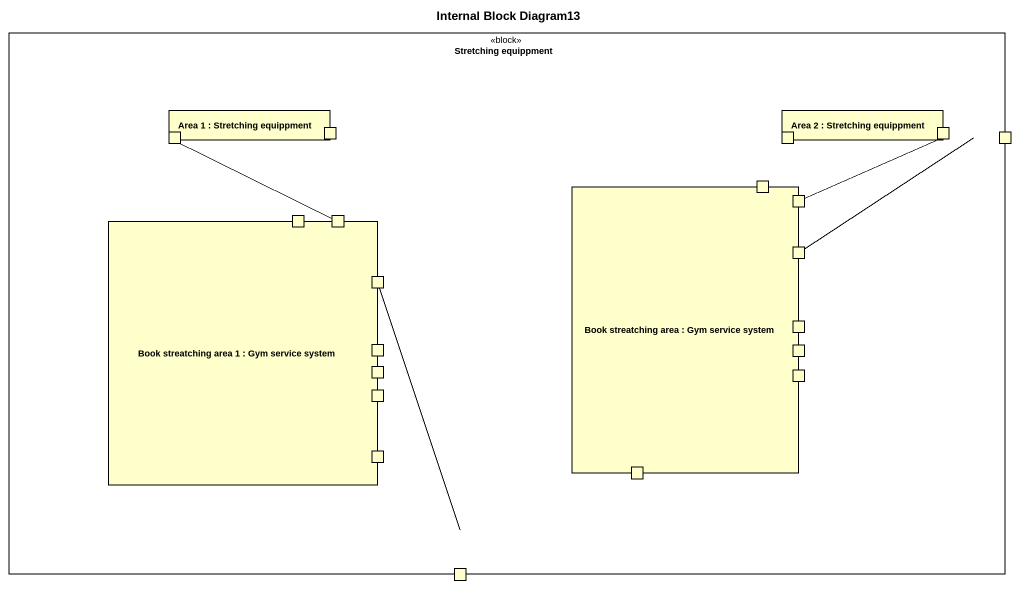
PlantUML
@startuml
title Internal Block Diagram13
rectangle "Stretching equippment" as Stretching_equippment <<block>> {
  rectangle "Area 1 : Stretching equippment" as Area_1 #FFFFCC {
    port " " as port1 #FFFFCC
    port " " as port3 #FFFFCC
  }
  rectangle "Area 2 : Stretching equippment" as Area_2 #FFFFCC {
    port " " as port2 #FFFFCC
    port " " as port4 #FFFFCC
  }
  port " " as port5 #FFFFCC
  rectangle "Book streatching area : Gym service system" as Book_streatching_area #FFFFCC {
    port " " as port6 #FFFFCC
    port " " as port7 #FFFFCC
    port " " as port11 #FFFFCC
    port " " as port12 #FFFFCC
    port " " as port14 #FFFFCC
    port " " as port17 #FFFFCC
    port " " as port19 #FFFFCC
  }
  rectangle "Book streatching area 1 : Gym service system" as Book_streatching_area_1 #FFFFCC {
    port " " as port8 #FFFFCC
    port " " as port9 #FFFFCC
    port " " as port10 #FFFFCC
    port " " as port13 #FFFFCC
    port " " as port15 #FFFFCC
    port " " as port16 #FFFFCC
    port " " as port18 #FFFFCC
  }
  port " " as port20 #FFFFCC
}
port5 -left- port11
port7 -right- port2
port9 -left- port3
port10 -- port20
@enduml
